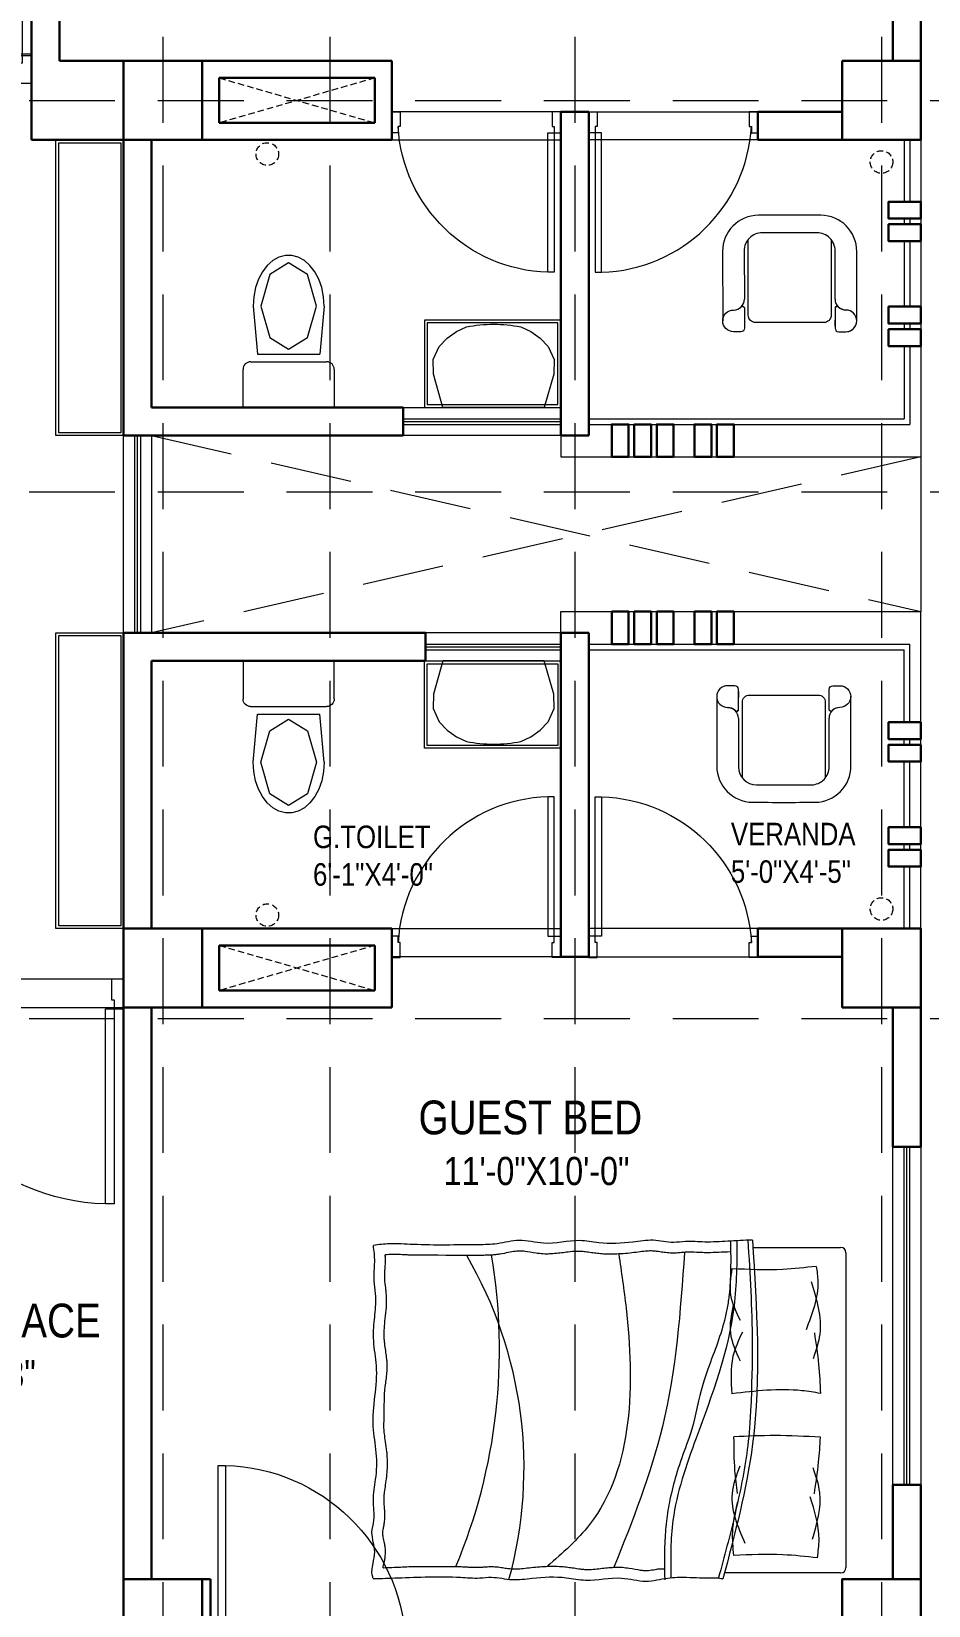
# Model space of a CAD drawing. Header units: inches. Extents: x 23587 to 409338, y -226199 to -75910.
# Drawn here: x 406727.1 to 406886.4, y -220569.1 to -220289.7 of the extents above; entities that cross this region are included whole.
import ezdxf

# ---------------------------------------------------------------- set-up
doc = ezdxf.new("R2010")
doc.units = ezdxf.units.IN
doc.header["$LTSCALE"] = 25.4
doc.header["$MEASUREMENT"] = 0
doc.linetypes.add('DASHED', pattern=[0.75, 0.5, -0.25])
doc.linetypes.add('DASHED2', pattern=[9.525, 6.35, -3.175])
doc.layers.add('DOOR', color=42, linetype='Continuous')
for name, color, linetype, lineweight in [('FIXTURE', 8, 'Continuous', 13), ('Fresh air fan', 250, 'Continuous', 0), ('FUR', 24, 'Continuous', 13)]:
    doc.layers.add(name, color=color, linetype=linetype, lineweight=lineweight)
doc.styles.add('2', font='ARIALN.TTF')

# ---------------------------------------------------------------- blocks, each defined once
blk = doc.blocks.new('VNBVN')
at = {"layer": 'DOOR', "color": 8, "lineweight": 5}
for points in [[(24894.12, -74768.93), (24892.62, -74768.93), (24892.62, -74801.93), (24894.12, -74801.93)], [(24855.62, -74801.93), (24855.62, -74806.93), (24857.62, -74806.93), (24857.62, -74803.43), (24857.12, -74803.43), (24857.12, -74801.93)], [(24895.62, -74801.93), (24895.62, -74806.93), (24893.62, -74806.93), (24893.62, -74803.43), (24894.12, -74803.43), (24894.12, -74801.93)]]:
    blk.add_lwpolyline(points, close=True, dxfattribs=at)
blk.add_arc((24893.65, -74805.51), 36.59, 91.6166, 176.7465, dxfattribs=at)
blk = doc.blocks.new('FGHFDHF')
at = {"layer": 'FUR', "color": 253, "lineweight": 5}
for p, q in [((956.1, -4475.44), (989.1, -4475.44)), ((987.2, -4475.44), (1011.99, -4475.44)), ((955.15, -4492.06), (955.15, -4476.39)), ((1012.94, -4476.39), (1012.94, -4497.01))]:
    blk.add_line(p, q, dxfattribs=at)
for centre, radius, start, end in [((956.1, -4476.39), 0.95, 90, 180), ((1011.99, -4476.39), 0.95, 0, 90), ((994.26, -4607.39), 74.77, 74.6283, 120.2537), ((973.25, -4636.83), 99.85, 67.2872, 99.6496)]:
    blk.add_arc(centre, radius, start, end, dxfattribs=at)
for points in [[(958.53, -4480.71), (961.17, -4480.43), (969.81, -4482.53)], [(958.53, -4480.71), (959.07, -4486.67), (958.95, -4495.71)], [(961.2, -4481.62), (970.54, -4480.09), (974.91, -4481.26)], [(970.3, -4481.05), (975.97, -4480.29), (981.07, -4479.96)], [(981.07, -4479.96), (980.59, -4483.29), (981.15, -4495.69)], [(988.86, -4479.96), (988.56, -4488.07), (988.78, -4495.33)], [(998.92, -4481.05), (993.25, -4480.29), (988.86, -4479.96)], [(1006.96, -4481.41), (998.68, -4480.09), (994.31, -4481.26)], [(1010.26, -4480.5), (1006.99, -4480.22), (999.41, -4481.79)], [(1010.26, -4480.5), (1009.72, -4486.67), (1009.84, -4495.35)], [(953.85, -4492.06), (990.03, -4492.03), (1013.99, -4497.29)], [(953.85, -4492.06), (954.05, -4496.42), (954.2, -4500.53), (954.12, -4503.97), (954.27, -4506.04), (953.9, -4509.69), (954.2, -4513.28), (954.35, -4519.34), (953.96, -4522.76), (954.42, -4529.17), (953.91, -4533.48), (954.51, -4537.37), (954.68, -4540.71), (954.64, -4552.34), (954.53, -4556.51), (954.79, -4559.39)], [(953.97, -4494.8), (965.52, -4495.31), (989.03, -4502.05), (1003.61, -4506.17), (1013.8, -4506.55)], [(958.95, -4495.71), (963.65, -4495.92), (968.1, -4494.25)], [(965.42, -4495.48), (970.32, -4495.97), (975.3, -4494.23)], [(970.21, -4493.84), (974.47, -4495.51), (981.15, -4495.69)], [(998.82, -4494.7), (994.74, -4495.15), (988.78, -4495.33)], [(1007.7, -4493.36), (998.9, -4495.61), (993.92, -4494.23)], [(1009.84, -4495.35), (1005.57, -4495.56), (1000.34, -4494.66)], [(1013.96, -4559.4), (1013.82, -4555.04), (1013.72, -4543.93), (1013.83, -4540.48), (1013.71, -4538.41), (1014.12, -4534.77), (1013.87, -4531.17), (1013.79, -4525.11), (1014.22, -4521.7), (1013.85, -4515.29), (1014.4, -4510.98), (1013.85, -4507.09), (1013.72, -4503.75), (1013.82, -4499.11), (1013.84, -4498.08), (1013.99, -4497.29)], [(956.04, -4504.12), (986.93, -4508.02), (1011.93, -4516.66)], [(956.33, -4515.81), (965.94, -4514.49), (1004.34, -4520.97), (1011.76, -4528.47)], [(1013.96, -4559.4), (1013.3, -4559.58), (1009.2, -4559.13), (1005.75, -4559.63), (1003.6, -4559.28), (1000.03, -4559.39), (996.36, -4558.98), (991.63, -4558.86), (986.96, -4559.41), (976.16, -4558.83), (971.74, -4559.33), (967.98, -4559.2), (964.41, -4558.94), (960.05, -4559.27), (957.67, -4559.14), (954.79, -4559.39)]]:
    blk.add_spline(points, degree=3, dxfattribs=at)
for points, knots in [([(953.87, -4492.86), (956.91, -4492.68), (959.92, -4492.49), (968.91, -4492.07), (974.87, -4491.96), (987.19, -4492.51), (989.11, -4492.71), (992.94, -4493.22), (994.85, -4493.54), (1000.58, -4494.65), (1004.38, -4495.58), (1010.05, -4497.06), (1011.91, -4497.56), (1013.78, -4498.07)], [0, 0, 0, 0, 9.44479, 9.44479, 28.334371, 28.334371, 34.525324, 34.525324, 40.716276, 40.716276, 53.09818, 53.09818, 59.167455, 59.167455, 59.167455, 59.167455]), ([(954.02, -4495.95), (954.66, -4495.94), (955.22, -4495.93), (956.92, -4495.91), (958.04, -4495.91), (960.65, -4495.96), (962.12, -4496.04), (964.34, -4496.28), (965.11, -4496.39), (966.63, -4496.67), (967.39, -4496.84), (969.67, -4497.43), (971.19, -4497.91), (975.62, -4499.52), (978.55, -4500.82), (987.59, -4502.73), (989.16, -4503.37), (992.33, -4504.56), (993.94, -4505.11), (996.99, -4506.02), (998.44, -4506.39), (1001.18, -4506.96), (1002.47, -4507.18), (1005.06, -4507.48), (1006.36, -4507.57), (1009.75, -4507.71), (1011.84, -4507.7), (1014.17, -4507.64)], [0, 0, 0, 0, 1.782034, 1.782034, 5.346101, 5.346101, 10.196119, 10.196119, 12.82454, 12.82454, 15.45296, 15.45296, 20.709801, 20.709801, 30.775139, 30.775139, 35.955445, 35.955445, 41.13575, 41.13575, 45.691005, 45.691005, 49.650261, 49.650261, 53.609516, 53.609516, 60.078988, 60.078988, 60.078988, 60.078988]), ([(955.96, -4495.92), (955.98, -4496.87), (955.99, -4497.06), (956.03, -4497.74), (956.06, -4498.24), (956.09, -4499.23), (956.1, -4499.71), (956.1, -4500.5), (956.09, -4500.81), (956.07, -4501.4), (956.05, -4501.69), (956.01, -4502.52), (955.99, -4503.04), (956.01, -4503.73), (956.02, -4503.93), (956.06, -4504.37), (956.08, -4504.6), (956.13, -4505.14), (956.16, -4505.44), (956.17, -4505.96), (956.17, -4506.16), (956.16, -4506.55), (956.15, -4506.74), (956.1, -4507.3), (956.06, -4507.64), (955.97, -4508.33), (955.92, -4508.65), (955.85, -4509.17), (955.83, -4509.37), (955.8, -4509.71), (955.79, -4509.86), (955.79, -4510.33), (955.81, -4510.68), (955.87, -4511.46), (955.93, -4511.9), (956.05, -4512.84), (956.12, -4513.34), (956.23, -4514.35), (956.27, -4514.86), (956.37, -4516.4), (956.39, -4517.43), (956.31, -4518.85), (956.28, -4519.22), (956.19, -4519.96), (956.15, -4520.31), (956.04, -4521.04), (955.99, -4521.41), (955.91, -4522.04), (955.89, -4522.3), (955.86, -4522.75), (955.86, -4522.94), (955.86, -4523.35), (955.87, -4523.55), (955.91, -4524.19), (955.96, -4524.64), (956.12, -4525.86), (956.23, -4526.66), (956.32, -4527.88), (956.33, -4528.26), (956.33, -4528.85), (956.33, -4529.06), (956.29, -4529.7), (956.24, -4530.11), (956.08, -4531.22), (955.95, -4531.87), (955.84, -4532.7), (955.82, -4532.94), (955.81, -4533.34), (955.81, -4533.5), (955.83, -4533.84), (955.84, -4534.02), (955.92, -4534.58), (955.99, -4534.99), (956.17, -4535.87), (956.27, -4536.35), (956.39, -4537.08), (956.42, -4537.31), (956.47, -4537.76), (956.49, -4537.99), (956.54, -4538.65), (956.55, -4539.08), (956.57, -4539.89), (956.58, -4540.27), (956.58, -4541.38), (956.59, -4542.12), (956.59, -4543.62), (956.58, -4544.38), (956.54, -4552.56), (956.52, -4552.97), (956.48, -4553.77), (956.46, -4554.16), (956.42, -4554.97), (956.41, -4555.38), (956.41, -4556.17), (956.43, -4556.56), (956.46, -4557.06), (956.47, -4557.17), (956.47, -4557.28)], [4.978875, 4.978875, 4.978875, 4.978875, 5.579958, 5.579958, 7.128971, 7.128971, 8.556084, 8.556084, 9.447278, 9.447278, 10.338472, 10.338472, 12.12086, 12.12086, 12.894639, 12.894639, 13.668418, 13.668418, 14.503571, 14.503571, 15.001558, 15.001558, 15.499545, 15.499545, 16.495519, 16.495519, 17.564655, 17.564655, 18.292536, 18.292536, 18.900849, 18.900849, 20.192298, 20.192298, 21.675724, 21.675724, 23.192838, 23.192838, 24.709952, 24.709952, 27.744179, 27.744179, 28.804202, 28.804202, 29.864225, 29.864225, 31.092823, 31.092823, 32.047926, 32.047926, 32.815273, 32.815273, 33.58262, 33.58262, 35.117314, 35.117314, 37.547779, 37.547779, 38.580626, 38.580626, 39.140234, 39.140234, 40.25945, 40.25945, 42.367848, 42.367848, 43.307358, 43.307358, 44.028218, 44.028218, 44.749078, 44.749078, 46.190798, 46.190798, 47.632517, 47.632517, 48.262773, 48.262773, 48.893028, 48.893028, 50.153538, 50.153538, 51.319075, 51.319075, 53.650149, 53.650149, 55.981222, 55.981222, 57.240447, 57.240447, 58.499671, 58.499671, 59.872408, 59.872408, 61.240897, 61.240897, 61.619663, 61.619663, 61.619663, 61.619663]), ([(1012.01, -4557.66), (1012.01, -4557.64), (1012.01, -4557.62), (1011.99, -4556.94), (1011.97, -4556.29), (1011.92, -4555.16), (1011.9, -4554.68), (1011.85, -4553.69), (1011.83, -4553.19), (1011.81, -4552.2), (1011.8, -4544.72), (1011.82, -4543.93), (1011.83, -4543.62), (1011.86, -4543.03), (1011.88, -4542.75), (1011.93, -4541.91), (1011.95, -4541.39), (1011.94, -4540.7), (1011.94, -4540.51), (1011.9, -4540.07), (1011.88, -4539.83), (1011.84, -4539.29), (1011.82, -4538.99), (1011.81, -4538.47), (1011.81, -4538.27), (1011.83, -4537.88), (1011.84, -4537.69), (1011.89, -4537.14), (1011.94, -4536.79), (1012.04, -4536.11), (1012.1, -4535.78), (1012.17, -4535.27), (1012.19, -4535.07), (1012.22, -4534.73), (1012.23, -4534.58), (1012.25, -4534.1), (1012.23, -4533.76), (1012.17, -4532.98), (1012.12, -4532.54), (1012.01, -4531.6), (1011.95, -4531.09), (1011.85, -4530.08), (1011.82, -4529.57), (1011.74, -4528.03), (1011.73, -4527), (1011.83, -4525.58), (1011.87, -4525.21), (1011.96, -4524.48), (1012.01, -4524.13), (1012.12, -4523.4), (1012.18, -4523.02), (1012.26, -4522.4), (1012.29, -4522.14), (1012.32, -4521.68), (1012.33, -4521.49), (1012.33, -4521.09), (1012.32, -4520.88), (1012.29, -4520.25), (1012.24, -4519.8), (1012.1, -4518.58), (1012, -4517.77), (1011.93, -4516.55), (1011.92, -4516.18), (1011.93, -4515.58), (1011.93, -4515.37), (1011.98, -4514.73), (1012.03, -4514.32), (1012.21, -4513.22), (1012.34, -4512.56), (1012.46, -4511.73), (1012.48, -4511.49), (1012.5, -4511.1), (1012.51, -4510.94), (1012.49, -4510.6), (1012.48, -4510.42), (1012.41, -4509.86), (1012.34, -4509.45), (1012.23, -4508.86), (1012.23, -4508.66), (1012.2, -4507.68)], [1.890882, 1.890882, 1.890882, 1.890882, 1.960247, 1.960247, 4.030945, 4.030945, 5.579958, 5.579958, 7.128971, 7.128971, 8.556084, 8.556084, 9.447278, 9.447278, 10.338472, 10.338472, 12.12086, 12.12086, 12.894639, 12.894639, 13.668418, 13.668418, 14.503571, 14.503571, 15.001558, 15.001558, 15.499545, 15.499545, 16.495519, 16.495519, 17.564655, 17.564655, 18.292536, 18.292536, 18.900849, 18.900849, 20.192298, 20.192298, 21.675724, 21.675724, 23.192838, 23.192838, 24.709952, 24.709952, 27.744179, 27.744179, 28.804202, 28.804202, 29.864225, 29.864225, 31.092823, 31.092823, 32.047926, 32.047926, 32.815273, 32.815273, 33.58262, 33.58262, 35.117314, 35.117314, 37.547779, 37.547779, 38.580626, 38.580626, 39.140234, 39.140234, 40.25945, 40.25945, 42.367848, 42.367848, 43.307358, 43.307358, 44.028218, 44.028218, 44.749078, 44.749078, 46.190798, 46.190798, 46.680276, 46.680276, 46.680276, 46.680276]), ([(1012.01, -4557.66), (1011.95, -4557.65), (1011.88, -4557.63), (1011.46, -4557.55), (1011.06, -4557.45), (1010.37, -4557.33), (1010.13, -4557.29), (1009.7, -4557.25), (1009.53, -4557.23), (1009.2, -4557.23), (1009.04, -4557.23), (1008.74, -4557.25), (1008.59, -4557.26), (1008.18, -4557.31), (1007.92, -4557.36), (1007.27, -4557.49), (1006.92, -4557.57), (1006.32, -4557.69), (1006.07, -4557.73), (1005.84, -4557.73), (1005.79, -4557.73), (1005.67, -4557.72), (1005.6, -4557.72), (1005.38, -4557.68), (1005.2, -4557.65), (1004.81, -4557.57), (1004.62, -4557.53), (1004.27, -4557.46), (1004.12, -4557.43), (1003.82, -4557.39), (1003.67, -4557.37), (1003.39, -4557.35), (1003.25, -4557.34), (1002.84, -4557.33), (1002.58, -4557.33), (1001.77, -4557.37), (1001.27, -4557.42), (1000.58, -4557.47), (1000.37, -4557.48), (1000.04, -4557.49), (999.92, -4557.49), (999.67, -4557.49), (999.55, -4557.48), (999.16, -4557.45), (998.89, -4557.43), (998.2, -4557.34), (997.76, -4557.27), (996.84, -4557.13), (996.34, -4557.06), (995.35, -4556.95), (994.86, -4556.92), (993.68, -4556.87), (993, -4556.87), (992.02, -4556.92), (991.72, -4556.94), (990.81, -4557.04), (990.22, -4557.13), (989.17, -4557.29), (988.7, -4557.36), (987.89, -4557.46), (987.55, -4557.49), (987, -4557.52), (986.79, -4557.52), (986.34, -4557.5), (986.11, -4557.49), (980.9, -4557.42), (980.4, -4557.35), (979.1, -4557.16), (978.28, -4557.03), (977.06, -4556.94), (976.71, -4556.92), (976.12, -4556.92), (975.89, -4556.93), (975.45, -4556.95), (975.23, -4556.97), (974.59, -4557.04), (974.18, -4557.09), (973.36, -4557.21), (972.95, -4557.27), (972.29, -4557.36), (972.04, -4557.39), (971.57, -4557.44), (971.37, -4557.45), (970.93, -4557.46), (970.72, -4557.47), (970.05, -4557.46), (969.6, -4557.44), (968.54, -4557.36), (967.93, -4557.29), (966.63, -4557.15), (965.95, -4557.08), (964.98, -4557.04), (964.73, -4557.04), (964.16, -4557.04), (963.86, -4557.06), (963.29, -4557.1), (963.01, -4557.13), (962.2, -4557.21), (961.7, -4557.28), (960.99, -4557.34), (960.76, -4557.35), (960.39, -4557.37), (960.25, -4557.37), (959.94, -4557.37), (959.76, -4557.36), (959.38, -4557.34), (959.18, -4557.32), (958.71, -4557.29), (958.44, -4557.27), (957.88, -4557.24), (957.6, -4557.24), (957.05, -4557.25), (956.78, -4557.26), (956.5, -4557.28), (956.49, -4557.28), (956.47, -4557.28)], [2.468295, 2.468295, 2.468295, 2.468295, 2.72176, 2.72176, 3.951616, 3.951616, 4.554057, 4.554057, 4.947685, 4.947685, 5.279448, 5.279448, 5.611211, 5.611211, 6.274736, 6.274736, 7.407159, 7.407159, 8.539581, 8.539581, 8.895906, 8.895906, 9.25223, 9.25223, 9.96488, 9.96488, 10.540138, 10.540138, 10.926568, 10.926568, 11.265437, 11.265437, 11.604305, 11.604305, 12.282043, 12.282043, 13.80513, 13.80513, 14.589285, 14.589285, 15.07888, 15.07888, 15.568475, 15.568475, 16.547664, 16.547664, 17.979548, 17.979548, 19.423334, 19.423334, 20.86712, 20.86712, 22.816137, 22.816137, 23.668334, 23.668334, 25.42301, 25.42301, 26.987851, 26.987851, 28.246059, 28.246059, 29.092679, 29.092679, 29.9393, 29.9393, 31.632541, 31.632541, 34.096495, 34.096495, 35.066902, 35.066902, 35.672463, 35.672463, 36.278023, 36.278023, 37.489145, 37.489145, 38.810083, 38.810083, 39.709316, 39.709316, 40.493116, 40.493116, 41.276917, 41.276917, 42.844517, 42.844517, 44.859637, 44.859637, 46.874757, 46.874757, 47.587839, 47.587839, 48.406198, 48.406198, 49.224558, 49.224558, 50.861277, 50.861277, 51.682262, 51.682262, 52.22872, 52.22872, 52.899541, 52.899541, 53.570363, 53.570363, 54.377246, 54.377246, 55.115182, 55.115182, 55.853119, 55.853119, 55.895222, 55.895222, 55.895222, 55.895222])]:
    blk.add_open_spline(points, degree=3, knots=knots, dxfattribs=at)
blk = doc.blocks.new('COM')
at = {"layer": 'FIXTURE', "linetype": 'Continuous'}
for p, q in [((-9.65, 29.96), (8.35, 29.96)), ((-9.65, 22.46), (-9.65, 29.96)), ((8.35, 29.96), (8.35, 22.46)), ((6.85, 20.96), (-8.15, 20.96)), ((-7.65, 9.96), (-6.81, 19.46)), ((5.52, 19.46), (-6.81, 19.46)), ((6.35, 9.96), (5.52, 19.46)), ((-4.37, 16.17), (-6.15, 9.96)), ((-0.65, 18.46), (-4.37, 16.17)), ((3.08, 16.17), (-0.65, 18.46)), ((4.85, 9.96), (3.08, 16.17)), ((-7.65, 9.96), (-7.53, 8.12)), ((-6.15, 9.96), (-4.37, 3.75)), ((3.08, 3.75), (4.85, 9.96)), ((6.23, 8.12), (6.35, 9.96)), ((-7.53, 8.12), (-7.17, 6.34)), ((-7.17, 6.34), (-6.6, 4.69)), ((5.31, 4.69), (5.88, 6.34)), ((5.88, 6.34), (6.23, 8.12)), ((-6.6, 4.69), (-5.82, 3.22)), ((-5.82, 3.22), (-4.86, 1.98)), ((-4.37, 3.75), (-0.65, 1.46)), ((-0.65, 1.46), (3.08, 3.75)), ((3.57, 1.98), (4.53, 3.22)), ((4.53, 3.22), (5.31, 4.69)), ((-4.86, 1.98), (-3.77, 1.01)), ((-3.77, 1.01), (-2.56, 0.34)), ((-2.56, 0.34), (-1.29, 0)), ((-1.29, 0), (0, 0)), ((0, 0), (1.27, 0.34)), ((1.27, 0.34), (2.47, 1.01)), ((2.47, 1.01), (3.57, 1.98))]:
    blk.add_line(p, q, dxfattribs=at)
for centre, start, end in [((-8.15, 22.46), 180, 270), ((6.85, 22.46), 270, 0)]:
    blk.add_arc(centre, 1.5, start, end, dxfattribs=at)
blk = doc.blocks.new('BVBVC')
at = {"layer": 'FIXTURE'}
for p, q in [((33098.14, 895.01), (33096.64, 893.61)), ((33100.48, 896.08), (33098.14, 895.01)), ((33103.06, 896.03), (33100.48, 896.08)), ((33108.95, 894.33), (33103.06, 896.03)), ((33108.95, 876.33), (33108.95, 894.33)), ((33095.47, 891.94), (33094.65, 890.17)), ((33096.64, 893.61), (33095.47, 891.94)), ((33094.65, 880.48), (33095.47, 878.72)), ((33095.47, 878.72), (33096.64, 877.04)), ((33096.64, 877.04), (33098.14, 875.64)), ((33098.14, 875.64), (33100.48, 874.58)), ((33100.48, 874.58), (33103.06, 874.63)), ((33103.06, 874.63), (33108.95, 876.33))]:
    blk.add_line(p, q, dxfattribs=at)
blk.add_arc((33119.15, 885.33), 24.97, 168.8173, 191.1827, dxfattribs=at)
blk = doc.blocks.new('GHFDSGHDFGHF')
at = {"layer": 'FUR', "color": 8, "lineweight": 9}
for p, q in [((19550.55, -15733.55), (19535.17, -15733.59)), ((19536.42, -15739.26), (19553.25, -15739.26)), ((19534.01, -15758.54), (19535.34, -15758.54)), ((19538.16, -15758.54), (19538.53, -15759.02))]:
    blk.add_line(p, q, dxfattribs=at)
at = {"layer": 'FUR', "color": 8, "linetype": 'Continuous', "lineweight": 9}
for p, q in [((19538.16, -15758.54), (19533.56, -15758.54)), ((19539.98, -15758.54), (19550.72, -15758.54)), ((19532.76, -15759.34), (19532.76, -15760.94)), ((19535.17, -15763.35), (19550.58, -15763.35))]:
    blk.add_line(p, q, dxfattribs=at)
at = {"layer": 'FUR', "color": 8, "lineweight": 9}
for points in [[(19532.76, -15736, -1), (19537.57, -15736, 0.235426), (19538.53, -15737.92), (19538.16, -15738.4), (19533.56, -15738.4, -0.414214), (19532.76, -15737.6)], [(19532.76, -15760.94, 1), (19537.57, -15760.94, -0.235426), (19538.53, -15759.02), (19538.16, -15758.54), (19533.56, -15758.54, 0.414214), (19532.76, -15759.34)]]:
    blk.add_lwpolyline(points, format="xyb", close=True, dxfattribs=at)
for points in [[(19536.42, -15757.66, -0.414214), (19534.81, -15756.06), (19534.81, -15740.87, -0.414214), (19536.42, -15739.26)], [(19554.73, -15754.53), (19554.73, -15742.37, 0.416121), (19550.69, -15738.36), (19539.98, -15738.4)]]:
    blk.add_lwpolyline(points, format="xyb", dxfattribs=at)
blk.add_lwpolyline([(19553.22, -15757.66), (19536.42, -15757.66)], dxfattribs=at)
for centre, radius, start, end in [((19550.58, -15741.57), 8.02, 0.4906, 90.2106), ((19550.72, -15754.53), 4.01, 270.0005, 0.0005)]:
    blk.add_arc(centre, radius, start, end, dxfattribs=at)
at = {"layer": 'FUR', "color": 8, "linetype": 'Continuous', "lineweight": 9}
for centre, radius, start, end in [((19539.98, -15736), 2.41, 180.0005, 270.0005), ((18639.73, -15748.45), 918.9, 359.56681, 0.43318), ((19550.58, -15755.33), 8.02, 270.0005, 359.5091), ((19533.56, -15759.34), 0.802, 90.0005, 180.0005), ((19539.98, -15760.94), 2.41, 90.0005, 180.0005), ((19535.17, -15760.94), 2.41, 180.0005, 0.0005)]:
    blk.add_arc(centre, radius, start, end, dxfattribs=at)
blk = doc.blocks.new('fdgsdfgsdf')
at = {"layer": 'Fresh air fan', "color": 253, "linetype": 'DASHED', "lineweight": 9, "ltscale": 1.2}
for p, q in [((19294.95, -14998.27), (19294.95, -16234.25)), ((19324.6, -14998.27), (19324.6, -16234.25)), ((19368.1, -14998.27), (19368.1, -16234.25)), ((19422.6, -14998.27), (19422.6, -16234.25)), ((18996.87, -15535.33), (19538.55, -15535.33)), ((18996.87, -15604.83), (19537.24, -15604.83)), ((18996.87, -15698.33), (19538.55, -15698.33))]:
    blk.add_line(p, q, dxfattribs=at)

msp = doc.modelspace()

# ---------------------------------------------------------------- linework, layer by layer
at = {"layer": 'Fresh air fan', "color": 250, "lineweight": 30, "ltscale": 0.09}
for p, q in [((406727.07, -220308.94), (406727.07, -220178.44)), ((406732.07, -220294.94), (406732.07, -220178.44)), ((406880.07, -220294.94), (406880.07, -220268.69)), ((406885.07, -220294.94), (406885.07, -220268.69)), ((406743.42, -220294.94), (406732.07, -220294.94)), ((406757.42, -220294.94), (406791.08, -220294.94)), ((406791.08, -220308.94), (406791.08, -220294.94)), ((406760.42, -220297.94), (406788.08, -220297.94)), ((406760.42, -220297.94), (406760.42, -220305.94)), ((406788.08, -220305.94), (406788.08, -220297.94)), ((406821.08, -220303.94), (406826.08, -220303.94)), ((406821.08, -220361.44), (406821.08, -220303.94)), ((406826.08, -220361.44), (406826.08, -220303.94)), ((406856.08, -220303.94), (406871.07, -220303.94)), ((406760.42, -220305.94), (406788.08, -220305.94)), ((406743.42, -220308.94), (406727.07, -220308.94)), ((406743.42, -220361.44), (406743.42, -220308.94)), ((406748.42, -220356.44), (406748.42, -220308.94)), ((406748.42, -220308.94), (406791.08, -220308.94)), ((406856.08, -220308.94), (406871.07, -220308.94)), ((406748.42, -220356.44), (406793.09, -220356.44)), ((406793.09, -220361.44), (406793.09, -220356.44)), ((406743.42, -220361.44), (406793.09, -220361.44)), ((406743.42, -220361.44), (406793.09, -220361.44)), ((406821.08, -220361.44), (406826.08, -220361.44)), ((406821.08, -220361.44), (406826.08, -220361.44)), ((406797.08, -220396.44), (406743.42, -220396.44)), ((406743.42, -220448.94), (406743.42, -220396.44)), ((406797.08, -220396.44), (406797.08, -220401.44)), ((406826.08, -220396.44), (406821.08, -220396.44)), ((406821.08, -220396.44), (406821.08, -220453.94)), ((406826.08, -220396.44), (406826.08, -220453.94)), ((406748.42, -220401.44), (406748.42, -220448.94)), ((406797.08, -220401.44), (406748.42, -220401.44)), ((406748.42, -220448.94), (406791.08, -220448.94)), ((406791.08, -220448.94), (406791.08, -220462.94)), ((406856.08, -220448.94), (406885.07, -220448.94)), ((406856.08, -220448.94), (406856.08, -220453.94)), ((406885.07, -220487.71), (406885.07, -220448.94)), ((406760.42, -220451.94), (406788.08, -220451.94)), ((406760.42, -220451.94), (406760.42, -220459.94)), ((406788.08, -220451.94), (406788.08, -220459.94)), ((406821.08, -220453.94), (406826.08, -220453.94)), ((406856.08, -220453.94), (406871.07, -220453.94)), ((406760.42, -220459.94), (406788.08, -220459.94)), ((406743.42, -220462.94), (406743.42, -220564.44)), ((406748.42, -220462.94), (406748.42, -220564.44)), ((406757.42, -220462.94), (406791.08, -220462.94)), ((406880.07, -220487.71), (406880.07, -220462.94)), ((406880.07, -220487.71), (406885.07, -220487.71)), ((406880.07, -220564.44), (406880.07, -220547.71)), ((406880.07, -220547.71), (406885.07, -220547.71)), ((406885.07, -220564.44), (406885.07, -220547.71))]:
    msp.add_line(p, q, dxfattribs=at)
at = {"layer": 'Fresh air fan', "color": 250, "linetype": 'DASHED', "lineweight": 13, "ltscale": 0.09}
for p, q in [((406788.08, -220297.94), (406760.42, -220305.94)), ((406760.42, -220297.94), (406788.08, -220305.94)), ((406760.42, -220451.94), (406788.08, -220459.94)), ((406788.08, -220451.94), (406760.42, -220459.94))]:
    msp.add_line(p, q, dxfattribs=at)
at = {"layer": 'Fresh air fan', "color": 22, "lineweight": 13, "ltscale": 0.09}
for p, q in [((406882.07, -220308.94), (406882.07, -220319.92)), ((406883.07, -220308.94), (406883.07, -220319.92)), ((406882.07, -220322.92), (406882.07, -220323.92)), ((406883.07, -220322.92), (406883.07, -220323.92)), ((406882.07, -220326.92), (406882.07, -220338.55)), ((406883.07, -220326.92), (406883.07, -220338.55)), ((406882.07, -220341.55), (406882.07, -220342.55)), ((406883.07, -220341.55), (406883.07, -220342.55)), ((406882.07, -220345.55), (406882.07, -220358.44)), ((406883.07, -220345.55), (406883.07, -220359.44)), ((406826.08, -220358.44), (406882.07, -220358.44)), ((406826.08, -220359.44), (406883.07, -220359.44)), ((406826.08, -220398.44), (406883.07, -220398.44)), ((406883.07, -220412.32), (406883.07, -220398.44)), ((406826.08, -220399.44), (406882.07, -220399.44)), ((406882.07, -220412.32), (406882.07, -220399.44)), ((406882.07, -220416.32), (406882.07, -220415.32)), ((406883.07, -220416.32), (406883.07, -220415.32)), ((406882.07, -220430.95), (406882.07, -220419.32)), ((406883.07, -220430.95), (406883.07, -220419.32)), ((406882.07, -220434.95), (406882.07, -220433.95)), ((406883.07, -220434.95), (406883.07, -220433.95)), ((406882.07, -220448.94), (406882.07, -220437.95)), ((406883.07, -220448.94), (406883.07, -220437.95))]:
    msp.add_line(p, q, dxfattribs=at)
at = {"layer": 'Fresh air fan', "color": 250, "lineweight": 13, "ltscale": 0.09}
for p, q in [((406885.07, -220308.94), (406885.07, -220365.2)), ((406743.42, -220396.44), (406743.42, -220361.44)), ((406748.42, -220361.44), (406748.42, -220396.44)), ((406821.08, -220361.44), (406821.08, -220365.2)), ((406821.08, -220365.2), (406885.07, -220365.2)), ((406885.07, -220365.2), (406885.07, -220392.67)), ((406821.08, -220392.67), (406885.07, -220392.67)), ((406821.08, -220396.44), (406821.08, -220392.67)), ((406885.07, -220448.94), (406885.07, -220392.67))]:
    msp.add_line(p, q, dxfattribs=at)
at = {"layer": 'Fresh air fan', "color": 150, "lineweight": 9, "ltscale": 0.09}
for p, q in [((406793.09, -220358.44), (406821.08, -220358.44)), ((406793.09, -220358.94), (406821.08, -220358.94)), ((406793.09, -220359.44), (406821.08, -220359.44)), ((406745.42, -220396.44), (406745.42, -220361.44)), ((406745.92, -220396.44), (406745.92, -220361.44)), ((406746.42, -220361.44), (406746.42, -220396.44)), ((406797.08, -220398.44), (406821.08, -220398.44)), ((406797.08, -220398.94), (406821.08, -220398.94)), ((406797.08, -220399.44), (406821.08, -220399.44)), ((406882.07, -220547.71), (406882.07, -220487.71)), ((406882.57, -220547.71), (406882.57, -220487.71)), ((406883.07, -220547.71), (406883.07, -220487.71))]:
    msp.add_line(p, q, dxfattribs=at)
at = {"layer": 'Fresh air fan', "color": 250, "linetype": 'DASHED2', "lineweight": 13, "ltscale": 0.09}
for p, q in [((406748.42, -220361.44), (406885.07, -220392.67)), ((406885.07, -220365.2), (406748.42, -220396.44))]:
    msp.add_line(p, q, dxfattribs=at)
at = {"layer": 'Fresh air fan', "color": 253, "lineweight": 9, "ltscale": 0.09}
msp.add_lwpolyline([(406685.07, -220293.94), (406727.07, -220293.94), (406727.07, -220298.94), (406685.07, -220298.94)], close=True, dxfattribs=at)
at = {"layer": 'Fresh air fan', "color": 232, "lineweight": 30, "ltscale": 0.09}
for points in [[(406743.42, -220294.94), (406757.42, -220294.94), (406757.42, -220308.94), (406743.42, -220308.94)], [(406871.07, -220294.94), (406885.07, -220294.94), (406885.07, -220308.94), (406871.07, -220308.94)], [(406743.42, -220462.94), (406757.42, -220462.94), (406757.42, -220448.94), (406743.42, -220448.94)], [(406871.07, -220462.94), (406885.07, -220462.94), (406885.07, -220448.94), (406871.07, -220448.94)], [(406743.42, -220578.44), (406757.42, -220578.44), (406757.42, -220564.44), (406743.42, -220564.44)], [(406871.07, -220578.44), (406885.07, -220578.44), (406885.07, -220564.44), (406871.07, -220564.44)]]:
    msp.add_lwpolyline(points, close=True, dxfattribs=at)
at = {"layer": 'Fresh air fan', "color": 250, "lineweight": 13, "ltscale": 0.09}
for points in [[(406791.08, -220308.94), (406821.08, -220308.94), (406821.08, -220303.94), (406791.08, -220303.94)], [(406856.08, -220308.94), (406826.08, -220308.94), (406826.08, -220303.94), (406856.08, -220303.94)], [(406796.89, -220356.44), (406821.08, -220356.44), (406821.08, -220340.94), (406796.89, -220340.94)], [(406797.39, -220355.94), (406820.58, -220355.94), (406820.58, -220341.44), (406797.39, -220341.44)], [(406793.09, -220356.44), (406821.08, -220356.44), (406821.08, -220361.44), (406793.09, -220361.44)], [(406797.08, -220401.44), (406821.08, -220401.44), (406821.08, -220396.44), (406797.08, -220396.44)], [(406796.89, -220401.44), (406821.08, -220401.44), (406821.08, -220416.93), (406796.89, -220416.93)], [(406797.39, -220401.94), (406820.58, -220401.94), (406820.58, -220416.43), (406797.39, -220416.43)], [(406791.08, -220448.94), (406821.08, -220448.94), (406821.08, -220453.94), (406791.08, -220453.94)], [(406856.08, -220448.94), (406826.08, -220448.94), (406826.08, -220453.94), (406856.08, -220453.94)], [(406701.42, -220462.94), (406743.42, -220462.94), (406743.42, -220457.94), (406701.42, -220457.94)], [(406880.07, -220487.71), (406885.07, -220487.71), (406885.07, -220547.71), (406880.07, -220547.71)]]:
    msp.add_lwpolyline(points, close=True, dxfattribs=at)
msp.add_lwpolyline([(406828.33, -220308.94), (406826.08, -220308.94), (406826.08, -220303.94), (406827.58, -220303.94)], dxfattribs=at)
at = {"layer": 'Fresh air fan', "color": 250, "lineweight": 30, "ltscale": 0.09}
msp.add_lwpolyline([(406856.08, -220303.94), (406856.08, -220308.94)], dxfattribs=at)
at = {"layer": 'Fresh air fan', "color": 32, "lineweight": 13, "ltscale": 0.09}
for points in [[(406731.42, -220308.94), (406743.42, -220308.94), (406743.42, -220361.44), (406731.42, -220361.44)], [(406731.92, -220309.44), (406742.92, -220309.44), (406742.92, -220360.94), (406731.92, -220360.94)], [(406731.42, -220396.44), (406743.42, -220396.44), (406743.42, -220448.94), (406731.42, -220448.94)], [(406731.92, -220396.94), (406742.92, -220396.94), (406742.92, -220448.44), (406731.92, -220448.44)]]:
    msp.add_lwpolyline(points, close=True, dxfattribs=at)
at = {"layer": 'Fresh air fan', "color": 250, "lineweight": 30, "ltscale": 0.09}
for points in [[(406885.07, -220322.92), (406885.07, -220319.92), (406879.31, -220319.92), (406879.31, -220322.92)], [(406885.07, -220326.92), (406885.07, -220323.92), (406879.31, -220323.92), (406879.31, -220326.92)], [(406885.07, -220341.55), (406885.07, -220338.55), (406879.31, -220338.55), (406879.31, -220341.55)], [(406885.07, -220345.55), (406885.07, -220342.55), (406879.31, -220342.55), (406879.31, -220345.55)], [(406830.14, -220365.2), (406833.14, -220365.2), (406833.14, -220359.44), (406830.14, -220359.44)], [(406834.14, -220365.2), (406837.14, -220365.2), (406837.14, -220359.44), (406834.14, -220359.44)], [(406838.14, -220365.2), (406841.14, -220365.2), (406841.14, -220359.44), (406838.14, -220359.44)], [(406844.84, -220365.2), (406847.84, -220365.2), (406847.84, -220359.44), (406844.84, -220359.44)], [(406848.84, -220365.2), (406851.84, -220365.2), (406851.84, -220359.44), (406848.84, -220359.44)], [(406830.14, -220392.67), (406833.14, -220392.67), (406833.14, -220398.44), (406830.14, -220398.44)], [(406834.14, -220392.67), (406837.14, -220392.67), (406837.14, -220398.44), (406834.14, -220398.44)], [(406838.14, -220392.67), (406841.14, -220392.67), (406841.14, -220398.44), (406838.14, -220398.44)], [(406844.84, -220392.67), (406847.84, -220392.67), (406847.84, -220398.44), (406844.84, -220398.44)], [(406848.84, -220392.67), (406851.84, -220392.67), (406851.84, -220398.44), (406848.84, -220398.44)], [(406885.07, -220412.32), (406885.07, -220415.32), (406879.31, -220415.32), (406879.31, -220412.32)], [(406885.07, -220416.32), (406885.07, -220419.32), (406879.31, -220419.32), (406879.31, -220416.32)], [(406885.07, -220430.95), (406885.07, -220433.95), (406879.31, -220433.95), (406879.31, -220430.95)], [(406885.07, -220434.95), (406885.07, -220437.95), (406879.31, -220437.95), (406879.31, -220434.95)], [(406758.86, -220564.44), (406757.42, -220564.44), (406757.42, -220578.44), (406758.86, -220578.44)]]:
    msp.add_lwpolyline(points, close=True, dxfattribs=at)
at = {"layer": 'Fresh air fan', "color": 212, "linetype": 'DASHED', "lineweight": 13, "ltscale": 0.09}
for centre in [(406768.97, -220311.45), (406878.07, -220312.87), (406878.07, -220445.47), (406768.97, -220446.55)]:
    msp.add_circle(centre, 2, dxfattribs=at)

# ---------------------------------------------------------------- block references
at = {"layer": 'DOOR', "extrusion": (0, 0, -1)}
for p, xscale, yscale, zscale in [((-380586.67, -141751.66), -1.050000000008731, 1.050000000008731, -1.050000000008731), ((-388149.36, -164348.86), -0.7500000000014546, 0.7500000000014546, -0.7500000000014546), ((-425497.8, -164348.86), 0.7500000000014546, 0.7500000000014546, -0.7500000000014546), ((-429164.92, -153252.2), 0.9000000000072756, 0.9000000000072756, -0.9000000000072756)]:
    msp.add_blockref('VNBVN', p, dxfattribs=dict(at, xscale=xscale, yscale=yscale, zscale=zscale))
at = {"layer": 'DOOR', "extrusion": (0, 0, -1), "rotation": 180}
for p, xscale, yscale, zscale in [((-388149.36, -276409.14), 0.7500000000014546, 0.7500000000014546, -0.7500000000014546), ((-425497.8, -276409.14), -0.7500000000014546, 0.7500000000014546, -0.7500000000014546), ((-380602.96, -299005.21), 1.050000000008731, 1.050000000008731, -1.050000000008731)]:
    msp.add_blockref('VNBVN', p, dxfattribs=dict(at, xscale=xscale, yscale=yscale, zscale=zscale))
at = {"layer": 'FIXTURE', "yscale": 0.8999999999941793, "zscale": 0.8999999999941793}
for p, xscale, rotation in [((406772.17, -220329.47), 0.8999999999941793, 179.9999994497162), ((406772.17, -220428.4), -0.8999999999941793, 5.502838185122982e-07)]:
    msp.add_blockref('COM', p, dxfattribs=dict(at, xscale=xscale, rotation=rotation))
at = {"layer": 'FIXTURE', "xscale": -1, "rotation": 90}
msp.add_blockref('BVBVC', (407694.5, -187247.48), dxfattribs=at)
at = {"layer": 'FIXTURE', "rotation": 89.99999999999999}
msp.add_blockref('BVBVC', (407694.5, -253510.39), dxfattribs=at)
at = {"layer": 'Fresh air fan', "color": 253, "lineweight": 9}
msp.add_blockref('fdgsdfgsdf', (387455.48, -204766.61), dxfattribs=at)
at = {"layer": 'Fresh air fan', "color": 250, "lineweight": 13, "xscale": 0.8, "yscale": 0.8, "zscale": 0.8}
for p, rotation in [((394262.99, -235969.21), 89.99999999999999), ((419459.48, -204779.64), 270)]:
    msp.add_blockref('GHFDSGHDFGHF', p, dxfattribs=dict(at, rotation=rotation))
at = {"layer": 'Fresh air fan', "color": 250, "lineweight": 25, "rotation": 270}
msp.add_blockref('FGHFDHF', (411347.19, -219550.39), dxfattribs=at)

# ---------------------------------------------------------------- texts
at = {"layer": 'Fresh air fan', "color": 250, "lineweight": 13, "ltscale": 0.09, "attachment_point": 1, "style": '2'}
for s, width, insert, char_height in [('      G.TOILET\\P      6\'-1"X4\'-0"', 46.0957, (406769.44, -220430.67), 4), ('      VERANDA\\P      5\'-0"X4\'-5"', 46.0957, (406843.67, -220430.17), 4), (' GUEST BED\\P{\\H0.83333x;    11\'-0"X10\'-0"}', 60.0006, (406793.92, -220479.48), 6), ('LIVING SPACE\\P{\\H0.83333x;    14\'-9"X9\'-3"}', 60.0006, (406691.65, -220515.53), 6)]:
    msp.add_mtext_dynamic_manual_height_columns(s, width=width, gutter_width=0.5, heights=[0], dxfattribs=dict(at, insert=insert, char_height=char_height))

doc.saveas('drawing.dxf')
